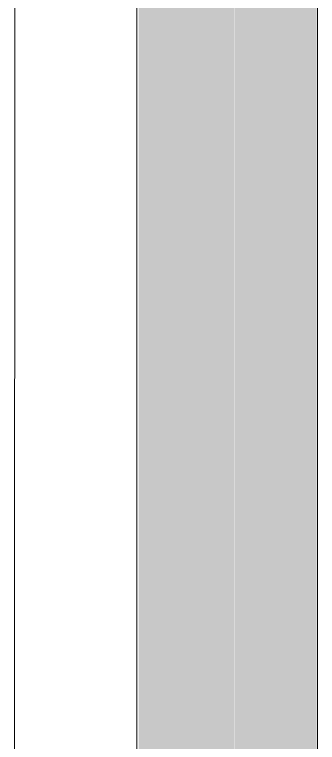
# Model space of a CAD drawing. Header units: millimetres. Extents: x -4612930 to -4329258, y -1064 to 30311.
# Drawn here: x -4392578.5 to -4392410.7, y 12516.5 to 12920.4 of the extents above; entities that cross this region are included whole.
import ezdxf

# ---------------------------------------------------------------- set-up
doc = ezdxf.new("R2010")
doc.units = ezdxf.units.MM
doc.layers.add('A-GENM', color=13, linetype='Continuous', lineweight=5)
doc.layers.add('P-SANR-FIXT', color=6, linetype='Continuous', lineweight=5)

# ---------------------------------------------------------------- blocks, each defined once
blk = doc.blocks.new('Downpipe - Tee Spreader - Downpipe - Tee Spreader-V252-NORTH EAST')
at = {"layer": 'P-SANR-FIXT'}
h = blk.add_hatch(color=256, dxfattribs=at)
h.paths.add_polyline_path([(4306719.43, 15154.52), (4306719.43, 15156.52), (4306737.62, 15156.52), (4306737.62, 15320), (4306683.46, 15320), (4306683.46, 15181.96), (4306717.08, 15154.78)])
h.paths.add_polyline_path([(4306737.62, 11320), (4306737.08, 15154.52), (4306683.46, 15154.48), (4306684.59, 11361.38), (4306692.31, 11356.33), (4306736.13, 11321.24)])
h = blk.add_hatch(color=256, dxfattribs=at)
h.paths.add_polyline_path([(4306783.08, 11278.05), (4306782.35, 15154.52), (4306737.62, 15154.52), (4306737.62, 11320), (4306782.51, 11279.47)])
h.paths.add_polyline_path([(4306771.18, 15156.52), (4306783.08, 15156.52), (4306782.51, 15320), (4306737.62, 15320), (4306737.62, 15156.52), (4306761.94, 15156.52)])
for p, q in [((4306683.27, 15154.83), (4306683.27, 11361.79)), ((4306783.27, 11278.21), (4306783.27, 15154.52))]:
    blk.add_line(p, q, dxfattribs=at)
blk = doc.blocks.new('Generic Models 13 - Generic Models 13-2262104-NORTH EAST')
at = {"layer": 'A-GENM'}
blk.add_line((4306615.42, 12471.04), (4306615.89, 14871.04), dxfattribs=at)

msp = doc.modelspace()

# ---------------------------------------------------------------- block references
at = {"layer": 'A-GENM'}
msp.add_blockref('Generic Models 13 - Generic Models 13-2262104-NORTH EAST', (-8699193.93, 0), dxfattribs=at)
at = {"layer": 'P-SANR-FIXT'}
msp.add_blockref('Downpipe - Tee Spreader - Downpipe - Tee Spreader-V252-NORTH EAST', (-8699193.93, 0), dxfattribs=at)

doc.saveas('drawing.dxf')
